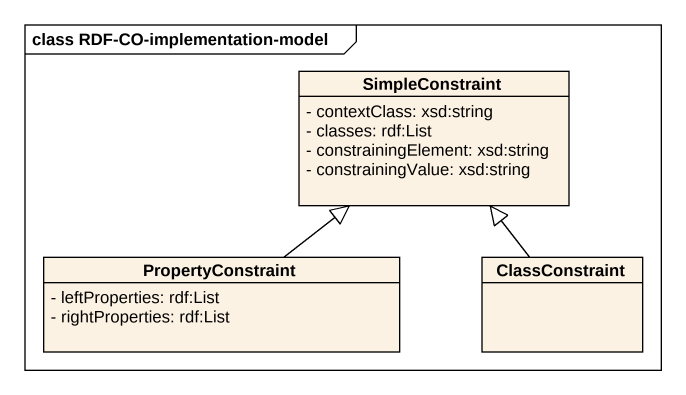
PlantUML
@startuml
mainframe class RDF-CO-implementation-model
hide circle
hide empty members
skinparam classAttributeIconSize 0
class SimpleConstraint {
  - contextClass: xsd:string
  - classes: rdf:List
  - constrainingElement: xsd:string
  - constrainingValue: xsd:string
}
class PropertyConstraint {
  - leftProperties: rdf:List
  - rightProperties: rdf:List
}
class ClassConstraint
PropertyConstraint -up-|> SimpleConstraint
ClassConstraint -up-|> SimpleConstraint
@enduml
